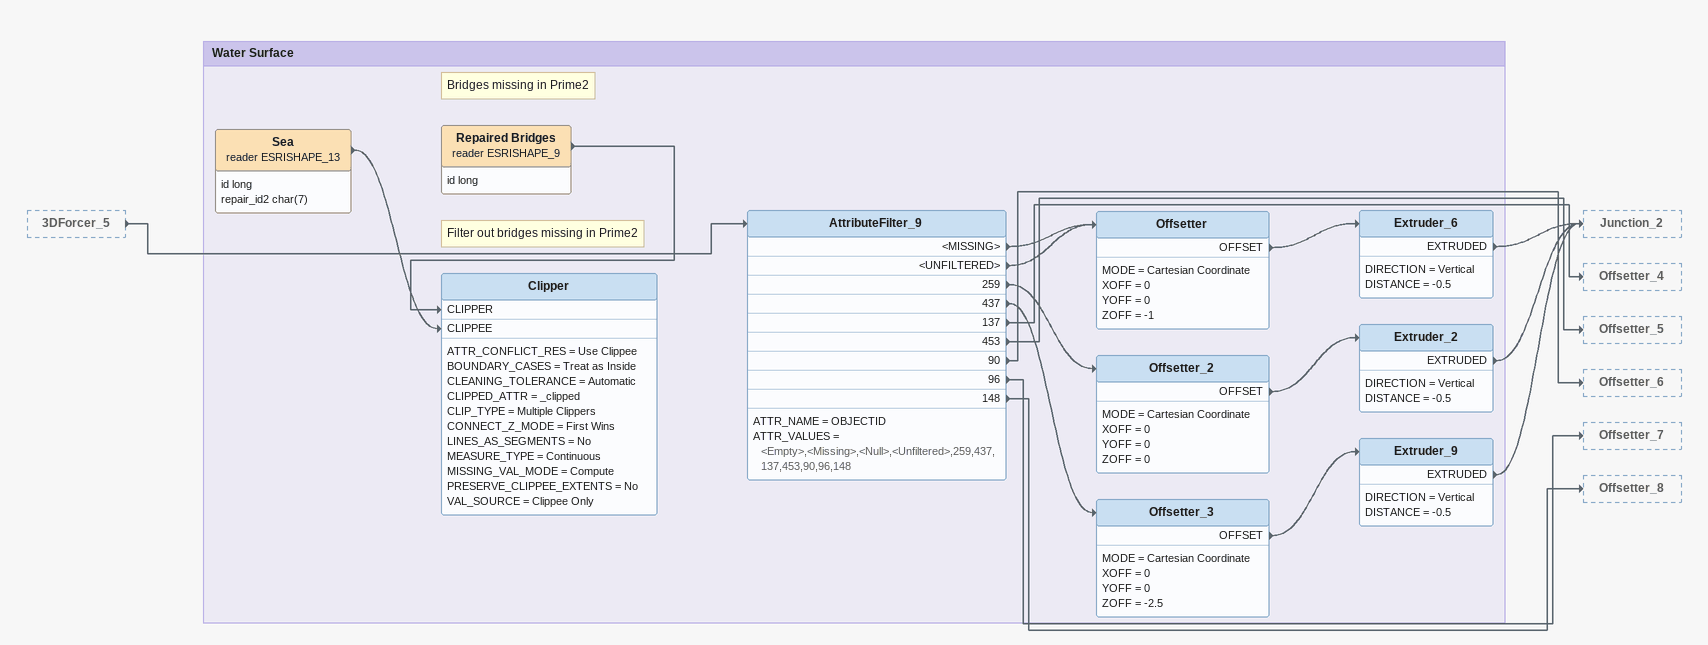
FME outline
3DForcer_5 [outside]
    -> AttributeFilter_9

Bookmark: Water Surface
Sea (reader ESRISHAPE_13)
    attributes: id long, repair_id2 char(7)
    -> Clipper [CLIPPEE]
AttributeFilter_9
    ATTR_NAME = OBJECTID
    ATTR_VALUES = <Empty>,<Missing>,<Null>,<Unfiltered>,259,437,137,453,90,96,148
    <MISSING> -> Offsetter
    <UNFILTERED> -> Offsetter
    259 -> Offsetter_2
    437 -> Offsetter_3
    137 -> Offsetter_4
    453 -> Offsetter_5
    90 -> Offsetter_6
    96 -> Offsetter_7
    148 -> Offsetter_8
Offsetter
    MODE = Cartesian Coordinate
    XOFF = 0
    YOFF = 0
    ZOFF = -1
    OFFSET -> Extruder_6
Extruder_6
    DIRECTION = Vertical
    DISTANCE = -0.5
    EXTRUDED -> Junction_2
Offsetter_2
    MODE = Cartesian Coordinate
    XOFF = 0
    YOFF = 0
    ZOFF = 0
    OFFSET -> Extruder_2
Extruder_2
    DIRECTION = Vertical
    DISTANCE = -0.5
    EXTRUDED -> Junction_2
Offsetter_3
    MODE = Cartesian Coordinate
    XOFF = 0
    YOFF = 0
    ZOFF = -2.5
    OFFSET -> Extruder_9
Extruder_9
    DIRECTION = Vertical
    DISTANCE = -0.5
    EXTRUDED -> Junction_2
Note: Bridges missing in Prime2
Repaired Bridges (reader ESRISHAPE_9)
    attributes: id long
    -> Clipper [CLIPPER]
Note: Filter out bridges missing in Prime2
Clipper
    ATTR_CONFLICT_RES = Use Clippee
    BOUNDARY_CASES = Treat as Inside
    CLEANING_TOLERANCE = Automatic
    CLIPPED_ATTR = _clipped
    CLIP_TYPE = Multiple Clippers
    CONNECT_Z_MODE = First Wins
    LINES_AS_SEGMENTS = No
    MEASURE_TYPE = Continuous
    MISSING_VAL_MODE = Compute
    PRESERVE_CLIPPEE_EXTENTS = No
    VAL_SOURCE = Clippee Only
